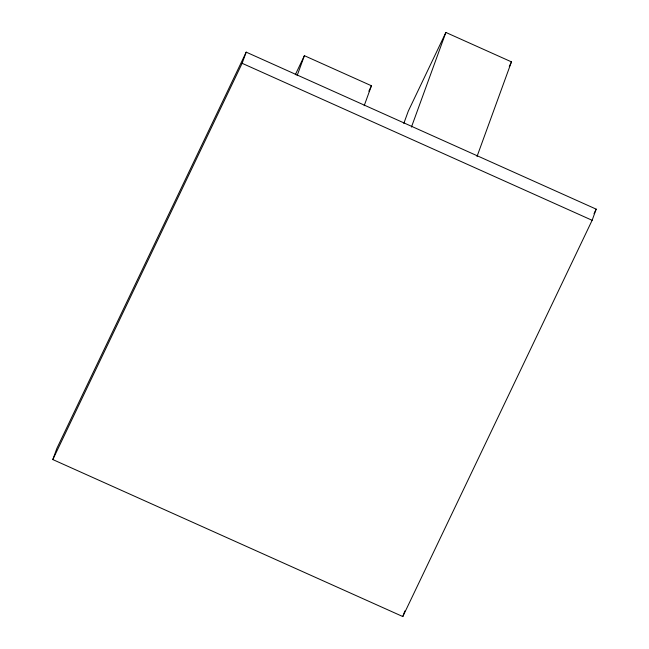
<?xml version="1.0" encoding="UTF-8"?>
<svg xmlns="http://www.w3.org/2000/svg" width="649" height="649" viewBox="0 0 649 649"><rect width="100%" height="100%" fill="white"/><g stroke="black" fill="none" stroke-linecap="round" stroke-linejoin="round"><path stroke-width="0.97" d="M52.812 459.557L56.869 448.394L246.198 52.147L596.188 209.14L592.131 220.303L402.802 616.55L52.812 459.557L242.134 63.302L246.198 52.147M297.137 75.633L304.397 55.684L371.447 85.765L364.186 105.706M403.808 123.44L408.286 111.133L445.879 32.45L511.461 61.866L477.015 156.498M411.442 127.082L445.879 32.45M402.802 616.55L404.83 610.969M295.303 74.732L304.397 55.684M368.843 91.201L371.447 85.765M509.278 66.441L511.461 61.866M594.013 213.708L596.188 209.14M242.134 63.302L592.131 220.303"/></g></svg>
